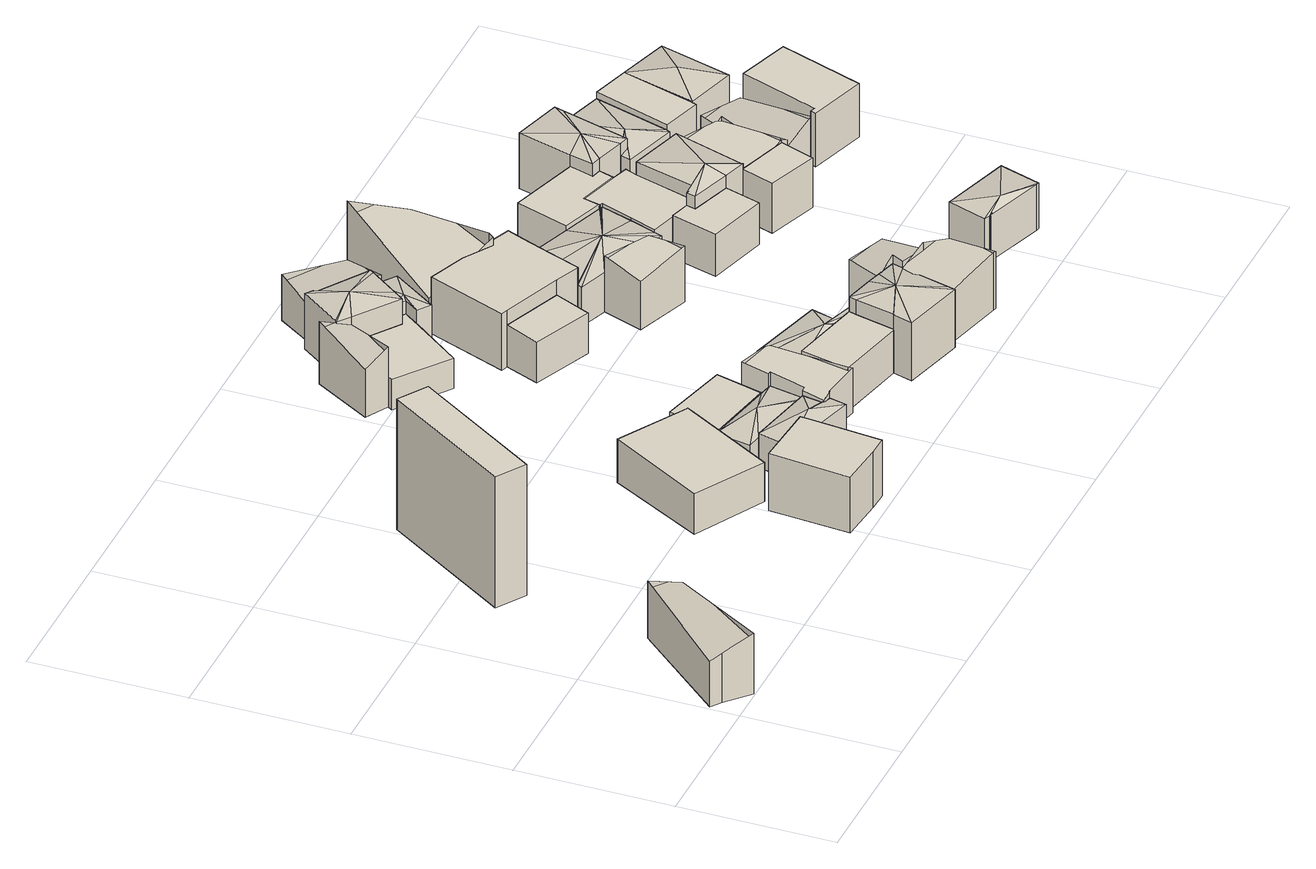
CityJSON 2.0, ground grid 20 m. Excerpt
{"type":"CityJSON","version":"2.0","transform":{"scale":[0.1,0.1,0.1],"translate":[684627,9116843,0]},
"CityObjects":{
"building1":{"type":"Building","attributes":{"Building Type":"Residential","Roof Shape":"gable","Roof Material":"Concrete Glazed Tile","Roof Material Code":"1","Roof Direction":"northwest","Building Height":6.27,"Roof Slope":28.3,"Footprint Area":80.19,"Solar PV Capacity Low":10.04,"Solar PV Capacity High":13.19,"Solar Annual Energy Low":14477,"Solar Annual Energy High":19080,"Suitable PV Area":59.94},"geometry":[{"type":"MultiSurface","lod":"2.2","boundaries":[[[0,1,2,3,4]],[[4,3,5,6]],[[3,2,7,5]],[[2,1,8,7]],[[1,0,9,8]],[[0,4,6,9]],[[6,5,7,8,9]]]}]},
"building2":{"type":"Building","attributes":{"Building Type":"Office Building","Roof Shape":"flat","Roof Material":"Concrete Glazed Tile","Roof Material Code":"1","Roof Direction":"northwest","Building Height":18.1,"Roof Slope":6.6,"Footprint Area":86.88,"Solar PV Capacity Low":11.71,"Solar PV Capacity High":15.39,"Solar Annual Energy Low":16891,"Solar Annual Energy High":22261,"Suitable PV Area":69.93},"geometry":[{"type":"MultiSurface","lod":"2.2","boundaries":[[[10,11,12,13]],[[13,12,14,15]],[[12,11,16,14]],[[11,10,17,16]],[[10,13,15,17]],[[15,14,16,17]]]}]},
"building3":{"type":"Building","attributes":{"Building Type":"Residential","Roof Shape":"shed","Roof Material":"Concrete Aluminum Tile","Roof Material Code":"2","Roof Direction":"northwest","Building Height":7.67,"Roof Slope":13.5,"Footprint Area":87.81,"Solar PV Capacity Low":10.99,"Solar PV Capacity High":14.44,"Solar Annual Energy Low":15853,"Solar Annual Energy High":20893,"Suitable PV Area":65.64},"geometry":[{"type":"MultiSurface","lod":"2.2","boundaries":[[[18,19,20,21,22,23]],[[23,22,24,25]],[[22,21,26,24]],[[21,20,27,26]],[[20,19,28,27]],[[19,18,29,28]],[[18,23,25,29]],[[25,24,26,27,28,29]]]}]},
"building4":{"type":"Building","attributes":{"Building Type":"Residential","Roof Shape":"shed","Roof Material":"Concrete Glazed Tile","Roof Material Code":"1","Roof Direction":"northwest","Building Height":5.45,"Roof Slope":18.9,"Footprint Area":144.7,"Solar PV Capacity Low":18.12,"Solar PV Capacity High":23.8,"Solar Annual Energy Low":26124,"Solar Annual Energy High":34429,"Suitable PV Area":108.16},"geometry":[{"type":"MultiSurface","lod":"2.2","boundaries":[[[30,31,32,33,34,35]],[[35,34,36,37]],[[34,33,38,36]],[[33,32,39,38]],[[32,31,40,39]],[[31,30,41,40]],[[30,35,37,41]],[[37,36,38,39,40,41]]]}]},
"building5":{"type":"Building","attributes":{"Building Type":"Residential","Roof Shape":"hip","Roof Material":"Concrete Glazed Tile","Roof Material Code":"1","Roof Direction":"northwest","Building Height":4.73,"Roof Slope":22.2,"Footprint Area":47.14,"Solar PV Capacity Low":5.9,"Solar PV Capacity High":7.75,"Solar Annual Energy Low":8510,"Solar Annual Energy High":11216,"Suitable PV Area":35.23},"geometry":[{"type":"MultiSurface","lod":"2.2","boundaries":[[[42,43,44,45,46,47]],[[47,46,48,49]],[[46,45,50,48]],[[45,44,51,50]],[[44,43,52,51]],[[43,42,53,52]],[[42,47,49,53]],[[49,48,54]],[[48,50,54]],[[50,51,54]],[[51,52,54]],[[52,53,54]],[[53,49,54]]]}]},
"building6":{"type":"Building","attributes":{"Building Type":"Residential","Roof Shape":"hip","Roof Material":"Concrete Glazed Tile","Roof Material Code":"1","Roof Direction":"northwest","Building Height":4.13,"Roof Slope":29.4,"Footprint Area":53.95,"Solar PV Capacity Low":6.75,"Solar PV Capacity High":8.87,"Solar Annual Energy Low":9740,"Solar Annual Energy High":12836,"Suitable PV Area":40.33},"geometry":[{"type":"MultiSurface","lod":"2.2","boundaries":[[[55,56,57,58,59,60,45,44,61,62]],[[62,61,63,64]],[[61,44,65,63]],[[44,45,66,65]],[[45,60,67,66]],[[60,59,68,67]],[[59,58,69,68]],[[58,57,70,69]],[[57,56,71,70]],[[56,55,72,71]],[[55,62,64,72]],[[64,63,73]],[[63,65,73]],[[65,66,73]],[[66,67,73]],[[67,68,73]],[[68,69,73]],[[69,70,73]],[[70,71,73]],[[71,72,73]],[[72,64,73]]]}]},
"building7":{"type":"Building","attributes":{"Building Type":"Residential","Roof Shape":"shed","Roof Material":"Concrete Glazed Tile","Roof Material Code":"1","Roof Direction":"northwest","Building Height":4.18,"Roof Slope":13.3,"Footprint Area":59.99,"Solar PV Capacity Low":7.51,"Solar PV Capacity High":9.87,"Solar Annual Energy Low":10832,"Solar Annual Energy High":14275,"Suitable PV Area":44.85},"geometry":[{"type":"MultiSurface","lod":"2.2","boundaries":[[[74,34,33,32,58,57,56,75]],[[75,56,76,77]],[[56,57,78,76]],[[57,58,79,78]],[[58,32,80,79]],[[32,33,81,80]],[[33,34,82,81]],[[34,74,83,82]],[[74,75,77,83]],[[77,76,78,79,80,81,82,83]]]}]},
"building8":{"type":"Building","attributes":{"Building Type":"Residential","Roof Shape":"gable","Roof Material":"Concrete Glazed Tile","Roof Material Code":"1","Roof Direction":"northwest","Building Height":6.59,"Roof Slope":33.2,"Footprint Area":32.55,"Solar PV Capacity Low":4.08,"Solar PV Capacity High":5.35,"Solar Annual Energy Low":5877,"Solar Annual Energy High":7745,"Suitable PV Area":24.33},"geometry":[{"type":"MultiSurface","lod":"2.2","boundaries":[[[84,85,86,87,88,89]],[[89,88,90,91]],[[88,87,92,90]],[[87,86,93,92]],[[86,85,94,93]],[[85,84,95,94]],[[84,89,91,95]],[[91,90,92,93,94,95]]]}]},
"building9":{"type":"Building","attributes":{"Building Type":"Residential","Roof Shape":"gable","Roof Material":"Concrete Glazed Tile","Roof Material Code":"1","Roof Direction":"northwest","Building Height":5.14,"Roof Slope":27.5,"Footprint Area":65.96,"Solar PV Capacity Low":8.26,"Solar PV Capacity High":10.85,"Solar Annual Energy Low":11909,"Solar Annual Energy High":15695,"Suitable PV Area":49.31},"geometry":[{"type":"MultiSurface","lod":"2.2","boundaries":[[[96,97,55,62,61,44,43,42,98,99,100,101]],[[101,100,102,103]],[[100,99,104,102]],[[99,98,105,104]],[[98,42,106,105]],[[42,43,107,106]],[[43,44,108,107]],[[44,61,109,108]],[[61,62,110,109]],[[62,55,111,110]],[[55,97,112,111]],[[97,96,113,112]],[[96,101,103,113]],[[103,102,104,105,106,107,108,109,110,111,112,113]]]}]},
"building10":{"type":"Building","attributes":{"Building Type":"Residential","Roof Shape":"flat","Roof Material":"Concrete Aluminum Tile","Roof Material Code":"2","Roof Direction":"northwest","Building Height":4.21,"Roof Slope":9.6,"Footprint Area":77.9,"Solar PV Capacity Low":9.75,"Solar PV Capacity High":12.81,"Solar Annual Energy Low":14064,"Solar Annual Energy High":18536,"Suitable PV Area":58.23},"geometry":[{"type":"MultiSurface","lod":"2.2","boundaries":[[[114,115,85,84,116,117,118,119]],[[119,118,120,121]],[[118,117,122,120]],[[117,116,123,122]],[[116,84,124,123]],[[84,85,125,124]],[[85,115,126,125]],[[115,114,127,126]],[[114,119,121,127]],[[121,120,122,123,124,125,126,127]]]}]},
"building11":{"type":"Building","attributes":{"Building Type":"Residential","Roof Shape":"shed","Roof Material":"Concrete Glazed Tile","Roof Material Code":"1","Roof Direction":"northwest","Building Height":5.87,"Roof Slope":11.8,"Footprint Area":60.92,"Solar PV Capacity Low":7.63,"Solar PV Capacity High":10.02,"Solar Annual Energy Low":10998,"Solar Annual Energy High":14494,"Suitable PV Area":45.53},"geometry":[{"type":"MultiSurface","lod":"2.2","boundaries":[[[128,100,99,129,130,131,132]],[[132,131,133,134]],[[131,130,135,133]],[[130,129,136,135]],[[129,99,137,136]],[[99,100,138,137]],[[100,128,139,138]],[[128,132,134,139]],[[134,133,135,136,137,138,139]]]}]},
"building12":{"type":"Building","attributes":{"Building Type":"Residential","Roof Shape":"hip","Roof Material":"Concrete Aluminum Tile","Roof Material Code":"2","Roof Direction":"northwest","Building Height":7.74,"Roof Slope":20.4,"Footprint Area":60.01,"Solar PV Capacity Low":7.51,"Solar PV Capacity High":9.87,"Solar Annual Energy Low":10835,"Solar Annual Energy High":14279,"Suitable PV Area":44.86},"geometry":[{"type":"MultiSurface","lod":"2.2","boundaries":[[[114,140,141,142,143,144,87,86,85,115]],[[115,85,145,146]],[[85,86,147,145]],[[86,87,148,147]],[[87,144,149,148]],[[144,143,150,149]],[[143,142,151,150]],[[142,141,152,151]],[[141,140,153,152]],[[140,114,154,153]],[[114,115,146,154]],[[146,145,155]],[[145,147,155]],[[147,148,155]],[[148,149,155]],[[149,150,155]],[[150,151,155]],[[151,152,155]],[[152,153,155]],[[153,154,155]],[[154,146,155]]]}]},
"building13":{"type":"Building","attributes":{"Building Type":"Residential","Roof Shape":"shed","Roof Material":"Asbestos Sheet","Roof Material Code":"4","Roof Direction":"northwest","Building Height":5.56,"Roof Slope":14.7,"Footprint Area":40.77,"Solar PV Capacity Low":5.11,"Solar PV Capacity High":6.71,"Solar Annual Energy Low":7362,"Solar Annual Energy High":9702,"Suitable PV Area":30.48},"geometry":[{"type":"MultiSurface","lod":"2.2","boundaries":[[[156,157,158,159]],[[159,158,160,161]],[[158,157,162,160]],[[157,156,163,162]],[[156,159,161,163]],[[161,160,162,163]]]}]},
"building14":{"type":"Building","attributes":{"Building Type":"Residential","Roof Shape":"hip","Roof Material":"Concrete Glazed Tile","Roof Material Code":"1","Roof Direction":"northwest","Building Height":4.46,"Roof Slope":22.3,"Footprint Area":57.3,"Solar PV Capacity Low":7.17,"Solar PV Capacity High":9.42,"Solar Annual Energy Low":10344,"Solar Annual Energy High":13633,"Suitable PV Area":42.83},"geometry":[{"type":"MultiSurface","lod":"2.2","boundaries":[[[164,165,166,167,96,101,100,128,132,131,132,168]],[[168,132,169,170]],[[132,131,171,169]],[[132,128,172,169]],[[128,100,173,172]],[[100,101,174,173]],[[101,96,175,174]],[[96,167,176,175]],[[167,166,177,176]],[[166,165,178,177]],[[165,164,179,178]],[[164,168,170,179]],[[170,169,180]],[[169,171,180]],[[169,172,180]],[[172,173,180]],[[173,174,180]],[[174,175,180]],[[175,176,180]],[[176,177,180]],[[177,178,180]],[[178,179,180]],[[179,170,180]]]}]},
"building15":{"type":"Building","attributes":{"Building Type":"Residential","Roof Shape":"hip","Roof Material":"Concrete Glazed Tile","Roof Material Code":"1","Roof Direction":"northwest","Building Height":6,"Roof Slope":20.4,"Footprint Area":21.21,"Solar PV Capacity Low":2.66,"Solar PV Capacity High":3.49,"Solar Annual Energy Low":3829,"Solar Annual Energy High":5046,"Suitable PV Area":15.85},"geometry":[{"type":"MultiSurface","lod":"2.2","boundaries":[[[140,114,119,118,181,182]],[[182,181,183,184]],[[181,118,185,183]],[[118,119,186,185]],[[119,114,187,186]],[[114,140,188,187]],[[140,182,184,188]],[[184,183,189]],[[183,185,189]],[[185,186,189]],[[186,187,189]],[[187,188,189]],[[188,184,189]]]}]},
"building16":{"type":"Building","attributes":{"Building Type":"Residential","Roof Shape":"hip","Roof Material":"Concrete Glazed Tile","Roof Material Code":"1","Roof Direction":"northwest","Building Height":7.98,"Roof Slope":24.3,"Footprint Area":74.73,"Solar PV Capacity Low":9.36,"Solar PV Capacity High":12.29,"Solar Annual Energy Low":13491,"Solar Annual Energy High":17780,"Suitable PV Area":55.86},"geometry":[{"type":"MultiSurface","lod":"2.2","boundaries":[[[190,168,132,131,130,129,191,192,193,194,195]],[[195,194,196,197]],[[194,193,198,196]],[[193,192,199,198]],[[192,191,200,199]],[[191,129,201,200]],[[129,130,202,201]],[[130,131,203,202]],[[131,132,204,203]],[[132,168,205,204]],[[168,190,206,205]],[[190,195,197,206]],[[197,196,207]],[[196,198,207]],[[198,199,207]],[[199,200,207]],[[200,201,207]],[[201,202,207]],[[202,203,207]],[[203,204,207]],[[204,205,207]],[[205,206,207]],[[206,197,207]]]}]},
"building17":{"type":"Building","attributes":{"Building Type":"Residential","Roof Shape":"gable","Roof Material":"Concrete Aluminum Tile","Roof Material Code":"2","Roof Direction":"northwest","Building Height":4.73,"Roof Slope":27,"Footprint Area":63.26,"Solar PV Capacity Low":7.92,"Solar PV Capacity High":10.4,"Solar Annual Energy Low":11421,"Solar Annual Energy High":15052,"Suitable PV Area":47.28},"geometry":[{"type":"MultiSurface","lod":"2.2","boundaries":[[[208,209,143,142,141,210]],[[210,141,211,212]],[[141,142,213,211]],[[142,143,214,213]],[[143,209,215,214]],[[209,208,216,215]],[[208,210,212,216]],[[212,211,213,214,215,216]]]}]},
"building18":{"type":"Building","attributes":{"Building Type":"Residential","Roof Shape":"flat","Roof Material":"Concrete Aluminum Tile","Roof Material Code":"2","Roof Direction":"northwest","Building Height":7.83,"Roof Slope":13.6,"Footprint Area":140.83,"Solar PV Capacity Low":17.63,"Solar PV Capacity High":23.16,"Solar Annual Energy Low":25426,"Solar Annual Energy High":33509,"Suitable PV Area":105.27},"geometry":[{"type":"MultiSurface","lod":"2.2","boundaries":[[[217,218,219,157,156,220,221,222,223,224,225,226]],[[226,225,227,228]],[[225,224,229,227]],[[224,223,230,229]],[[223,222,231,230]],[[222,221,232,231]],[[221,220,233,232]],[[220,156,234,233]],[[156,157,235,234]],[[157,219,236,235]],[[219,218,237,236]],[[218,217,238,237]],[[217,226,228,238]],[[228,227,229,230,231,232,233,234,235,236,237,238]]]}]},
"building19":{"type":"Building","attributes":{"Building Type":"Residential","Roof Shape":"gable","Roof Material":"Asbestos Sheet","Roof Material Code":"4","Roof Direction":"northwest","Building Height":6.71,"Roof Slope":33.8,"Footprint Area":42.1,"Solar PV Capacity Low":5.27,"Solar PV Capacity High":6.92,"Solar Annual Energy Low":7602,"Solar Annual Energy High":10018,"Suitable PV Area":31.47},"geometry":[{"type":"MultiSurface","lod":"2.2","boundaries":[[[239,240,241,242]],[[242,241,243,244]],[[241,240,245,243]],[[240,239,246,245]],[[239,242,244,246]],[[244,243,245,246]]]}]},
"building20":{"type":"Building","attributes":{"Building Type":"Residential","Roof Shape":"gable","Roof Material":"Concrete Glazed Tile","Roof Material Code":"1","Roof Direction":"northwest","Building Height":7.14,"Roof Slope":31.6,"Footprint Area":60.16,"Solar PV Capacity Low":7.53,"Solar PV Capacity High":9.89,"Solar Annual Energy Low":10861,"Solar Annual Energy High":14315,"Suitable PV Area":44.97},"geometry":[{"type":"MultiSurface","lod":"2.2","boundaries":[[[247,194,193,248,249,250]],[[250,249,251,252]],[[249,248,253,251]],[[248,193,254,253]],[[193,194,255,254]],[[194,247,256,255]],[[247,250,252,256]],[[252,251,253,254,255,256]]]}]},
"building21":{"type":"Building","attributes":{"Building Type":"Residential","Roof Shape":"gable","Roof Material":"Concrete Glazed Tile","Roof Material Code":"1","Roof Direction":"northwest","Building Height":7.65,"Roof Slope":34.8,"Footprint Area":33.5,"Solar PV Capacity Low":4.19,"Solar PV Capacity High":5.51,"Solar Annual Energy Low":6049,"Solar Annual Energy High":7972,"Suitable PV Area":25.04},"geometry":[{"type":"MultiSurface","lod":"2.2","boundaries":[[[257,190,195,194,247,258]],[[258,247,259,260]],[[247,194,261,259]],[[194,195,262,261]],[[195,190,263,262]],[[190,257,264,263]],[[257,258,260,264]],[[260,259,261,262,263,264]]]}]},
"building22":{"type":"Building","attributes":{"Building Type":"Residential","Roof Shape":"gable","Roof Material":"Concrete Aluminum Tile","Roof Material Code":"2","Roof Direction":"northwest","Building Height":4.12,"Roof Slope":34.5,"Footprint Area":143.8,"Solar PV Capacity Low":18,"Solar PV Capacity High":23.65,"Solar Annual Energy Low":25962,"Solar Annual Energy High":34216,"Suitable PV Area":107.49},"geometry":[{"type":"MultiSurface","lod":"2.2","boundaries":[[[265,266,217,226,225,267]],[[267,225,268,269]],[[225,226,270,268]],[[226,217,271,270]],[[217,266,272,271]],[[266,265,273,272]],[[265,267,269,273]],[[269,268,270,271,272,273]]]}]},
"building23":{"type":"Building","attributes":{"Building Type":"Residential","Roof Shape":"hip","Roof Material":"Concrete Glazed Tile","Roof Material Code":"1","Roof Direction":"northwest","Building Height":5.41,"Roof Slope":21.5,"Footprint Area":124.41,"Solar PV Capacity Low":15.58,"Solar PV Capacity High":20.46,"Solar Annual Energy Low":22462,"Solar Annual Energy High":29603,"Suitable PV Area":93},"geometry":[{"type":"MultiSurface","lod":"2.2","boundaries":[[[274,275,276,277,278,279,280,223,222,221,220,281,240,239,282]],[[282,239,283,284]],[[239,240,285,283]],[[240,281,286,285]],[[281,220,287,286]],[[220,221,288,287]],[[221,222,289,288]],[[222,223,290,289]],[[223,280,291,290]],[[280,279,292,291]],[[279,278,293,292]],[[278,277,294,293]],[[277,276,295,294]],[[276,275,296,295]],[[275,274,297,296]],[[274,282,284,297]],[[284,283,298]],[[283,285,298]],[[285,286,298]],[[286,287,298]],[[287,288,298]],[[288,289,298]],[[289,290,298]],[[290,291,298]],[[291,292,298]],[[292,293,298]],[[293,294,298]],[[294,295,298]],[[295,296,298]],[[296,297,298]],[[297,284,298]]]}]},
"building24":{"type":"Building","attributes":{"Building Type":"Residential","Roof Shape":"shed","Roof Material":"Asbestos Sheet","Roof Material Code":"4","Roof Direction":"northwest","Building Height":5.76,"Roof Slope":11.5,"Footprint Area":44.08,"Solar PV Capacity Low":5.52,"Solar PV Capacity High":7.25,"Solar Annual Energy Low":7958,"Solar Annual Energy High":10488,"Suitable PV Area":32.95},"geometry":[{"type":"MultiSurface","lod":"2.2","boundaries":[[[299,300,301,302,303,304]],[[304,303,305,306]],[[303,302,307,305]],[[302,301,308,307]],[[301,300,309,308]],[[300,299,310,309]],[[299,304,306,310]],[[306,305,307,308,309,310]]]}]},
"building25":{"type":"Building","attributes":{"Building Type":"Residential","Roof Shape":"shed","Roof Material":"Concrete Glazed Tile","Roof Material Code":"1","Roof Direction":"northwest","Building Height":5.96,"Roof Slope":15,"Footprint Area":65.12,"Solar PV Capacity Low":8.15,"Solar PV Capacity High":10.71,"Solar Annual Energy Low":11758,"Solar Annual Energy High":15496,"Suitable PV Area":48.68},"geometry":[{"type":"MultiSurface","lod":"2.2","boundaries":[[[311,280,279,312,313,314,315,316]],[[316,315,317,318]],[[315,314,319,317]],[[314,313,320,319]],[[313,312,321,320]],[[312,279,322,321]],[[279,280,323,322]],[[280,311,324,323]],[[311,316,318,324]],[[318,317,319,320,321,322,323,324]]]}]},
"building26":{"type":"Building","attributes":{"Building Type":"Residential","Roof Shape":"shed","Roof Material":"Concrete Aluminum Tile","Roof Material Code":"2","Roof Direction":"northwest","Building Height":5.68,"Roof Slope":12.3,"Footprint Area":74.98,"Solar PV Capacity Low":9.39,"Solar PV Capacity High":12.33,"Solar Annual Energy Low":13537,"Solar Annual Energy High":17840,"Suitable PV Area":56.05},"geometry":[{"type":"MultiSurface","lod":"2.2","boundaries":[[[313,312,279,278,277,276,275,274,302,301,325,326,327]],[[327,326,328,329]],[[326,325,330,328]],[[325,301,331,330]],[[301,302,332,331]],[[302,274,333,332]],[[274,275,334,333]],[[275,276,335,334]],[[276,277,336,335]],[[277,278,337,336]],[[278,279,338,337]],[[279,312,339,338]],[[312,313,340,339]],[[313,327,329,340]],[[329,328,330,331,332,333,334,335,336,337,338,339,340]]]}]},
"building27":{"type":"Building","attributes":{"Building Type":"Residential","Roof Shape":"hip","Roof Material":"Concrete Glazed Tile","Roof Material Code":"1","Roof Direction":"northwest","Building Height":6.32,"Roof Slope":22.4,"Footprint Area":52.1,"Solar PV Capacity Low":6.52,"Solar PV Capacity High":8.57,"Solar Annual Energy Low":9407,"Solar Annual Energy High":12397,"Suitable PV Area":38.95},"geometry":[{"type":"MultiSurface","lod":"2.2","boundaries":[[[341,342,343,344,343,345,346,347]],[[347,346,348,349]],[[346,345,350,348]],[[345,343,351,350]],[[343,344,352,351]],[[343,342,353,351]],[[342,341,354,353]],[[341,347,349,354]],[[349,348,355]],[[348,350,355]],[[350,351,355]],[[351,352,355]],[[351,353,355]],[[353,354,355]],[[354,349,355]]]}]},
"building28":{"type":"Building","attributes":{"Building Type":"Residential","Roof Shape":"hip","Roof Material":"Concrete Aluminum Tile","Roof Material Code":"2","Roof Direction":"northwest","Building Height":7.6,"Roof Slope":24,"Footprint Area":72.47,"Solar PV Capacity Low":9.07,"Solar PV Capacity High":11.92,"Solar Annual Energy Low":13084,"Solar Annual Energy High":17244,"Suitable PV Area":54.17},"geometry":[{"type":"MultiSurface","lod":"2.2","boundaries":[[[326,325,301,300,299,356,357,358]],[[358,357,359,360]],[[357,356,361,359]],[[356,299,362,361]],[[299,300,363,362]],[[300,301,364,363]],[[301,325,365,364]],[[325,326,366,365]],[[326,358,360,366]],[[360,359,367]],[[359,361,367]],[[361,362,367]],[[362,363,367]],[[363,364,367]],[[364,365,367]],[[365,366,367]],[[366,360,367]]]}]},
"building29":{"type":"Building","attributes":{"Building Type":"Residential","Roof Shape":"flat","Roof Material":"Asbestos Sheet","Roof Material Code":"4","Roof Direction":"northwest","Building Height":6.85,"Roof Slope":8.4,"Footprint Area":32.84,"Solar PV Capacity Low":4.11,"Solar PV Capacity High":5.4,"Solar Annual Energy Low":5929,"Solar Annual Energy High":7814,"Suitable PV Area":24.55},"geometry":[{"type":"MultiSurface","lod":"2.2","boundaries":[[[368,356,357,369,370]],[[370,369,371,372]],[[369,357,373,371]],[[357,356,374,373]],[[356,368,375,374]],[[368,370,372,375]],[[372,371,373,374,375]]]}]},
"building30":{"type":"Building","attributes":{"Building Type":"Residential","Roof Shape":"hip","Roof Material":"Concrete Aluminum Tile","Roof Material Code":"2","Roof Direction":"northwest","Building Height":7.67,"Roof Slope":22.7,"Footprint Area":69.46,"Solar PV Capacity Low":8.7,"Solar PV Capacity High":11.42,"Solar Annual Energy Low":12540,"Solar Annual Energy High":16527,"Suitable PV Area":51.92},"geometry":[{"type":"MultiSurface","lod":"2.2","boundaries":[[[316,315,314,376,377,378,379,380]],[[380,379,381,382]],[[379,378,383,381]],[[378,377,384,383]],[[377,376,385,384]],[[376,314,386,385]],[[314,315,387,386]],[[315,316,388,387]],[[316,380,382,388]],[[382,381,389]],[[381,383,389]],[[383,384,389]],[[384,385,389]],[[385,386,389]],[[386,387,389]],[[387,388,389]],[[388,382,389]]]}]},
"building31":{"type":"Building","attributes":{"Building Type":"Residential","Roof Shape":"gable","Roof Material":"Concrete Aluminum Tile","Roof Material Code":"2","Roof Direction":"northwest","Building Height":5.13,"Roof Slope":29.8,"Footprint Area":77.97,"Solar PV Capacity Low":9.76,"Solar PV Capacity High":12.82,"Solar Annual Energy Low":14078,"Solar Annual Energy High":18553,"Suitable PV Area":58.29},"geometry":[{"type":"MultiSurface","lod":"2.2","boundaries":[[[390,358,356,368,391,392,393]],[[393,392,394,395]],[[392,391,396,394]],[[391,368,397,396]],[[368,356,398,397]],[[356,358,399,398]],[[358,390,400,399]],[[390,393,395,400]],[[395,394,396,397,398,399,400]]]}]},
"building32":{"type":"Building","attributes":{"Building Type":"Residential","Roof Shape":"hip","Roof Material":"Concrete Aluminum Tile","Roof Material Code":"2","Roof Direction":"northwest","Building Height":5.97,"Roof Slope":25.7,"Footprint Area":67.72,"Solar PV Capacity Low":8.48,"Solar PV Capacity High":11.14,"Solar Annual Energy Low":12227,"Solar Annual Energy High":16114,"Suitable PV Area":50.62},"geometry":[{"type":"MultiSurface","lod":"2.2","boundaries":[[[378,377,376,401,402,403,404]],[[404,403,405,406]],[[403,402,407,405]],[[402,401,408,407]],[[401,376,409,408]],[[376,377,410,409]],[[377,378,411,410]],[[378,404,406,411]],[[406,405,412]],[[405,407,412]],[[407,408,412]],[[408,409,412]],[[409,410,412]],[[410,411,412]],[[411,406,412]]]}]},
"building33":{"type":"Building","attributes":{"Building Type":"Residential","Roof Shape":"gable","Roof Material":"Concrete Aluminum Tile","Roof Material Code":"2","Roof Direction":"northwest","Building Height":4.11,"Roof Slope":34,"Footprint Area":70.17,"Solar PV Capacity Low":8.79,"Solar PV Capacity High":11.54,"Solar Annual Energy Low":12668,"Solar Annual Energy High":16695,"Suitable PV Area":52.45},"geometry":[{"type":"MultiSurface","lod":"2.2","boundaries":[[[413,390,393,392,414,415,416,417]],[[417,416,418,419]],[[416,415,420,418]],[[415,414,421,420]],[[414,392,422,421]],[[392,393,423,422]],[[393,390,424,423]],[[390,413,425,424]],[[413,417,419,425]],[[419,418,420,421,422,423,424,425]]]}]},
"building34":{"type":"Building","attributes":{"Building Type":"Residential","Roof Shape":"shed","Roof Material":"Concrete Aluminum Tile","Roof Material Code":"2","Roof Direction":"northwest","Building Height":6.63,"Roof Slope":17.1,"Footprint Area":56.81,"Solar PV Capacity Low":7.11,"Solar PV Capacity High":9.34,"Solar Annual Energy Low":10256,"Solar Annual Energy High":13516,"Suitable PV Area":42.46},"geometry":[{"type":"MultiSurface","lod":"2.2","boundaries":[[[426,404,403,427,428]],[[428,427,429,430]],[[427,403,431,429]],[[403,404,432,431]],[[404,426,433,432]],[[426,428,430,433]],[[430,429,431,432,433]]]}]},
"building35":{"type":"Building","attributes":{"Building Type":"Residential","Roof Shape":"shed","Roof Material":"Concrete Aluminum Tile","Roof Material Code":"2","Roof Direction":"northwest","Building Height":7.35,"Roof Slope":16.3,"Footprint Area":82.3,"Solar PV Capacity Low":10.3,"Solar PV Capacity High":13.53,"Solar Annual Energy Low":14859,"Solar Annual Energy High":19583,"Suitable PV Area":61.52},"geometry":[{"type":"MultiSurface","lod":"2.2","boundaries":[[[434,416,415,414,435,436]],[[436,435,437,438]],[[435,414,439,437]],[[414,415,440,439]],[[415,416,441,440]],[[416,434,442,441]],[[434,436,438,442]],[[438,437,439,440,441,442]]]}]},
"building36":{"type":"Building","attributes":{"Building Type":"Residential","Roof Shape":"hip","Roof Material":"Concrete Aluminum Tile","Roof Material Code":"2","Roof Direction":"northwest","Building Height":6.84,"Roof Slope":28.9,"Footprint Area":66.65,"Solar PV Capacity Low":8.35,"Solar PV Capacity High":10.96,"Solar Annual Energy Low":12034,"Solar Annual Energy High":15860,"Suitable PV Area":49.82},"geometry":[{"type":"MultiSurface","lod":"2.2","boundaries":[[[426,428,443,444]],[[444,443,445,446]],[[443,428,447,445]],[[428,426,433,447]],[[426,444,446,433]],[[446,445,448]],[[445,447,448]],[[447,433,448]],[[433,446,448]]]}]}
},
"vertices":[
[18,29,0],[48,2,0],[143,127,0],[109,157,0],[5,39,0],[109,157,79],[5,39,63],[143,127,63],[48,2,84],[18,29,69],
[102,342,0],[139,318,0],[246,482,0],[209,506,0],[246,482,181],[209,506,181],[139,318,181],[102,342,181],
[403,125,0],[395,21,0],[453,16,0],[479,15,0],[486,110,0],[486,119,0],[486,110,79],[486,119,79],[479,15,77],[453,16,77],[395,21,77],[403,125,79],
[326,186,0],[418,136,0],[481,252,0],[484,257,0],[483,257,0],[392,307,0],[483,257,58],[392,307,60],[484,257,58],[481,252,58],[418,136,54],[326,186,56],
[578,119,0],[566,121,0],[571,150,0],[481,168,0],[469,125,0],[573,97,0],[469,125,47],[573,97,47],[481,168,47],[571,150,47],[566,121,47],[578,119,47],[540,130,53],
[581,196,0],[566,199,0],[476,216,0],[473,217,0],[471,217,0],[462,171,0],[575,149,0],[584,195,0],[575,149,41],[584,195,41],[571,150,41],[481,168,41],[462,171,41],[471,217,41],[473,217,41],[476,216,41],[566,199,41],[581,196,41],[528,189,48],
[488,281,0],[580,259,0],[566,199,42],[580,259,43],[476,216,42],[473,217,42],[481,252,43],[484,257,43],[483,257,43],[488,281,44],
[438,608,0],[488,673,0],[472,685,0],[474,687,0],[453,699,0],[409,625,0],[453,699,86],[409,625,66],[474,687,74],[472,685,75],[488,673,66],[438,608,83],
[636,222,0],[588,232,0],[624,109,0],[625,116,0],[638,178,0],[647,220,0],[638,178,55],[647,220,51],[625,116,61],[624,109,62],[578,119,57],[566,121,51],[571,150,54],[575,149,56],[584,195,60],[581,196,59],[588,232,62],[636,222,56],
[553,645,0],[544,633,0],[434,602,0],[501,552,0],[551,618,0],[565,637,0],[551,618,42],[565,637,42],[501,552,42],[434,602,42],[438,608,42],[488,673,42],[544,633,42],[553,645,42],
[728,158,0],[717,96,0],[719,96,0],[730,147,0],[733,157,0],[730,147,60],[733,157,60],[719,96,59],[717,96,59],[625,116,59],[638,178,60],[728,158,60],
[582,684,0],[585,688,0],[520,731,0],[522,734,0],[513,741,0],[488,673,77],[544,633,77],[472,685,77],[474,687,77],[513,741,77],[522,734,77],[520,731,77],[585,688,77],[582,684,77],[553,645,77],[525,690,85],
[644,482,0],[565,512,0],[547,468,0],[625,436,0],[547,468,56],[625,436,56],[565,512,58],[644,482,57],
[775,164,0],[733,176,0],[741,206,0],[639,233,0],[771,148,0],[733,157,45],[771,148,45],[730,147,45],[728,158,45],[638,178,45],[647,220,45],[636,222,45],[639,233,45],[741,206,45],[733,176,45],[775,164,45],[710,178,52],
[568,606,0],[609,665,0],[568,606,60],[609,665,60],[551,618,60],[565,637,60],[553,645,60],[582,684,60],[571,642,64],
[789,143,0],[710,71,0],[792,50,0],[794,58,0],[811,122,0],[815,136,0],[811,122,80],[815,136,80],[794,58,80],[792,50,80],[710,71,80],[717,96,80],[719,96,80],[730,147,80],[733,157,80],[771,148,80],[789,143,80],[762,111,89],
[636,737,0],[558,787,0],[598,680,0],[585,688,69],[598,680,64],[520,731,47],[522,734,48],[558,787,63],[636,737,47],
[646,599,0],[596,618,0],[556,515,0],[676,469,0],[677,469,0],[694,514,0],[707,547,0],[717,571,0],[687,583,0],[683,576,0],[687,583,78],[683,576,78],[717,571,78],[707,547,78],[694,514,78],[677,469,78],[676,469,78],[644,482,78],[565,512,78],[556,515,78],[596,618,78],[646,599,78],
[783,424,0],[711,450,0],[692,398,0],[764,372,0],[692,398,67],[764,372,77],[711,450,77],[783,424,67],
[849,112,0],[879,37,0],[883,36,0],[899,100,0],[883,36,79],[899,100,71],[879,37,80],[794,58,71],[811,122,79],[849,112,94],
[800,184,0],[863,168,0],[849,112,85],[863,168,76],[811,122,89],[815,136,92],[789,143,76],[800,184,83],
[690,759,0],[606,624,0],[767,711,0],[687,583,91],[767,711,41],[683,576,89],[646,599,66],[606,624,41],[690,759,89],
[809,427,0],[821,461,0],[835,502,0],[832,503,0],[831,504,0],[830,504,0],[775,523,0],[673,463,0],[805,417,0],[783,424,54],[805,417,54],[711,450,54],[673,463,54],[676,469,54],[677,469,54],[694,514,54],[707,547,54],[775,523,54],[830,504,54],[831,504,54],[832,503,54],[835,502,54],[821,461,54],[809,427,54],[767,475,64],
[917,382,0],[864,399,0],[867,411,0],[842,418,0],[825,358,0],[904,336,0],[825,358,58],[904,336,58],[842,418,59],[867,411,59],[864,399,59],[917,382,59],
[796,591,0],[835,525,0],[888,510,0],[894,529,0],[881,532,0],[889,563,0],[881,532,60],[889,563,61],[894,529,60],[888,510,60],[835,525,60],[830,504,60],[775,523,60],[796,591,62],
[882,406,0],[905,488,0],[910,503,0],[905,488,58],[910,503,59],[882,406,57],[867,411,57],[842,418,57],[809,427,57],[821,461,58],[835,502,59],[832,503,59],[831,504,59],[830,504,59],[835,525,59],[888,510,59],
[979,132,0],[962,81,0],[970,78,0],[970,77,0],[1049,52,0],[1053,51,0],[1070,104,0],[1053,51,63],[1070,104,63],[1049,52,63],[970,78,63],[970,77,63],[962,81,63],[979,132,63],[1004,78,70],
[947,373,0],[946,374,0],[976,467,0],[946,374,76],[976,467,76],[947,373,76],[917,382,76],[864,399,76],[867,411,76],[882,406,76],[905,488,76],[917,408,86],
[1013,352,0],[931,331,0],[997,307,0],[931,331,69],[997,307,69],[946,374,69],[947,373,69],[1013,352,69],
[932,518,0],[944,515,0],[970,605,0],[973,616,0],[909,634,0],[973,616,77],[909,634,77],[970,605,77],[944,515,77],[932,518,77],[894,529,77],[881,532,77],[889,563,77],[924,564,84],
[1043,445,0],[1023,349,0],[1026,359,0],[1053,442,0],[1026,359,65],[1053,442,51],[1023,349,67],[1013,352,72],[947,373,51],[976,467,66],[1043,445,56],
[928,505,0],[998,484,0],[1000,488,0],[1030,587,0],[1000,488,60],[1030,587,60],[998,484,60],[928,505,60],[932,518,60],[944,515,60],[970,605,60],[972,529,69],
[1049,466,0],[1078,342,0],[1085,340,0],[1117,441,0],[1118,445,0],[1117,441,42],[1118,445,41],[1085,340,61],[1078,342,65],[1026,359,41],[1053,442,57],[1043,445,51],[1049,466,55],
[1081,573,0],[1053,473,0],[1055,478,0],[1053,473,66],[1055,478,66],[1000,488,67],[1030,587,69],[1081,573,68],
[1186,419,0],[1076,335,0],[1151,311,0],[1076,335,74],[1151,311,74],[1078,342,74],[1085,340,74],[1117,441,77],[1186,419,76],
[1120,459,0],[1147,553,0],[1120,459,68],[1147,553,68],[1055,478,68],[1101,516,77]
]}
